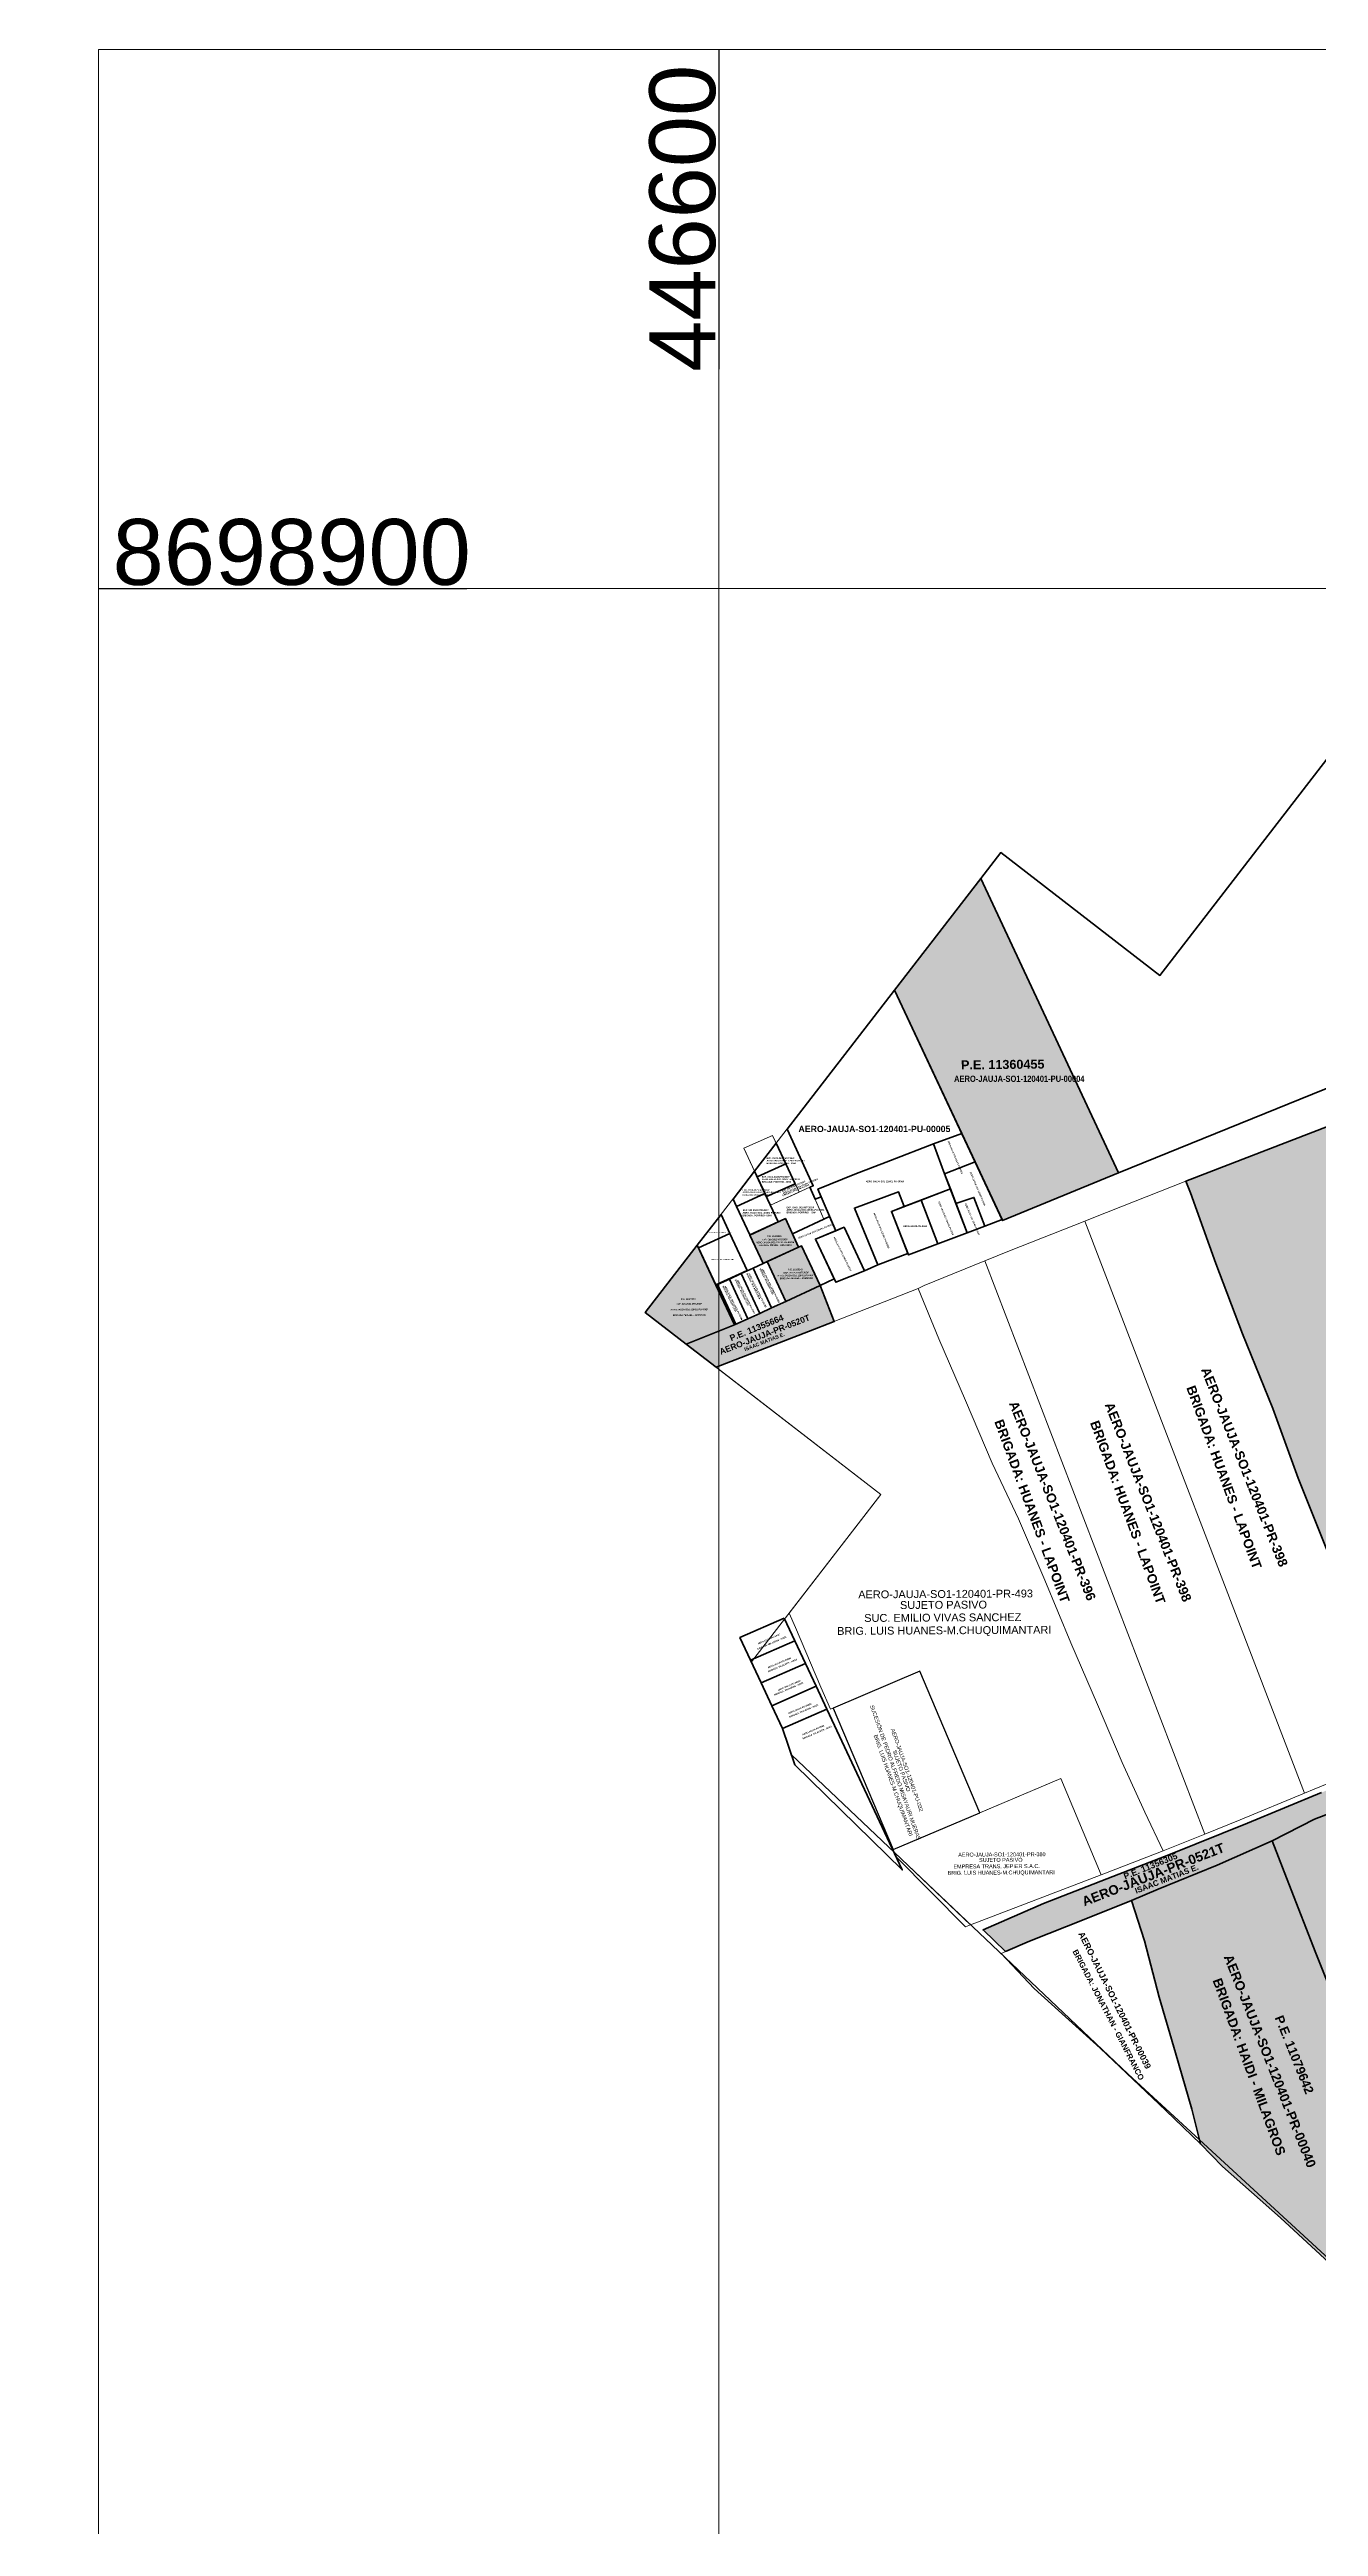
# Model space of a CAD drawing. Header units: metres. Extents: x 0 to 452779, y 0 to 8699072.
# Drawn here: x 446387 to 446791, y 8698282 to 8699072 of the extents above; entities that cross this region are included whole.
import ezdxf
from ezdxf.enums import TextEntityAlignment as Align

# ---------------------------------------------------------------- set-up
doc = ezdxf.new("R2010")
doc.units = ezdxf.units.M
doc.header["$MEASUREMENT"] = 0
for name, color, linetype, lineweight in [('CBC-INTEREST-JAUJA', 150, 'Continuous', 30), ('GRILLA', 8, 'Continuous', 0), ('MANZANAS', 2, 'Continuous', 5), ('PREDIOS INSCRITOS A FAVOR DEL MTC', 30, 'Continuous', 70)]:
    doc.layers.add(name, color=color, linetype=linetype, lineweight=lineweight)
for name, color, linetype in [('CODIGO', 7, 'Continuous'), ('COORD', 7, 'Continuous'), ('EXPEDIENTE', 150, 'Continuous'), ('PARA INGRESAR A SUNARP', 210, 'Continuous'), ('PARTIDA ELECTRONICA', 30, 'Continuous'), ('PERIMETRICO PMD', 5, 'Continuous'), ('PREDIO ADQUIRIDO ( CON RM)', 3, 'Continuous'), ('PREDIOS CON RM', 7, 'Continuous')]:
    doc.layers.add(name, color=color, linetype=linetype)
doc.layers.add('PREDIO DEFINIDO ( EN PROCESO)', color=7, linetype='Continuous', true_color=0xe0e000)
doc.layers.add('PREDIOS NANCY B', color=7, linetype='Continuous', lineweight=9, true_color=0xcd8966)
doc.styles.add('SANSSERIFBOLD', font='sasb____.pfb')
doc.styles.get("Standard").update_dxf_attribs({"font": 'arial.ttf'})
doc.dimstyles.get("Standard").update_dxf_attribs({"dimtxt": 0.18, "dimasz": 0.18, "dimexe": 0.18, "dimexo": 0.0625, "dimgap": 0.09, "dimtad": 0, "dimtih": 1, "dimtoh": 1, "dimdec": 4, "dimzin": 0, "dimdsep": 46, "dimtxsty": 'Standard', "dimcen": 0.09, "dimadec": 0, "dimazin": 0, "dimtfac": 1, "dimtdec": 4, "dimtofl": 0, "dimtmove": 0, "dimatfit": 3, "dimfxl": 1, "dimtolj": 1, "dimtzin": 0, "dimarcsym": 0})

# ---------------------------------------------------------------- blocks, each defined once
blk = doc.blocks.new('*D2')
at = {"layer": 'COORD', "color": 0, "lineweight": -2, "transparency": 16777216}
blk.add_line((446600, 8699071.75), (446600, 8698969.94), dxfattribs=at)
at = {"layer": 'Defpoints', "color": 0, "transparency": 16777216}
for p in [(446600, 8699071.81), (446600, 8699066.81), (0, 0)]:
    blk.add_point(p, dxfattribs=at)
at = {"layer": 'COORD', "color": 0, "transparency": 16777216, "insert": (446588.53, 8699018), "char_height": 21, "attachment_point": 5, "rotation": 90}
blk.add_mtext('\\A1;446600', dxfattribs=at)
blk = doc.blocks.new('*D4')
at = {"layer": 'COORD', "color": 0, "lineweight": -2, "transparency": 16777216}
blk.add_line((447300, 8699071.75), (447300, 8698969.94), dxfattribs=at)
at = {"layer": 'Defpoints', "color": 0, "transparency": 16777216}
for p in [(447300, 8699071.81), (447300, 8699066.81), (0, 0)]:
    blk.add_point(p, dxfattribs=at)
at = {"layer": 'COORD', "color": 0, "transparency": 16777216, "insert": (447288.52, 8699018), "char_height": 21, "attachment_point": 5, "rotation": 90}
blk.add_mtext('\\A1;447300', dxfattribs=at)
blk = doc.blocks.new('*D6')
at = {"layer": 'COORD', "color": 0, "lineweight": -2, "transparency": 16777216}
blk.add_line((448000, 8699071.75), (448000, 8698969.94), dxfattribs=at)
at = {"layer": 'Defpoints', "color": 0, "transparency": 16777216}
for p in [(448000, 8699071.81), (448000, 8699066.81), (0, 0)]:
    blk.add_point(p, dxfattribs=at)
at = {"layer": 'COORD', "color": 0, "transparency": 16777216, "insert": (447988.53, 8699018), "char_height": 21, "attachment_point": 5, "rotation": 90}
blk.add_mtext('\\A1;448000', dxfattribs=at)
blk = doc.blocks.new('*D8')
at = {"layer": 'COORD', "color": 0, "lineweight": -2, "transparency": 16777216}
blk.add_line((448700, 8699071.75), (448700, 8698969.94), dxfattribs=at)
at = {"layer": 'Defpoints', "color": 0, "transparency": 16777216}
for p in [(448700, 8699071.81), (448700, 8699066.81), (0, 0)]:
    blk.add_point(p, dxfattribs=at)
at = {"layer": 'COORD', "color": 0, "transparency": 16777216, "insert": (448688.53, 8699018), "char_height": 21, "attachment_point": 5, "rotation": 90}
blk.add_mtext('\\A1;448700', dxfattribs=at)
blk = doc.blocks.new('*D10')
at = {"layer": 'COORD', "color": 0, "lineweight": -2, "transparency": 16777216}
blk.add_line((449400, 8699071.75), (449400, 8698969.94), dxfattribs=at)
at = {"layer": 'Defpoints', "color": 0, "transparency": 16777216}
for p in [(449400, 8699071.81), (449400, 8699066.81), (0, 0)]:
    blk.add_point(p, dxfattribs=at)
at = {"layer": 'COORD', "color": 0, "transparency": 16777216, "insert": (449388.53, 8699018), "char_height": 21, "attachment_point": 5, "rotation": 90}
blk.add_mtext('\\A1;449400', dxfattribs=at)
blk = doc.blocks.new('*D12')
at = {"layer": 'COORD', "color": 0, "lineweight": -2, "transparency": 16777216}
blk.add_line((450100, 8699071.75), (450100, 8698969.94), dxfattribs=at)
at = {"layer": 'Defpoints', "color": 0, "transparency": 16777216}
for p in [(450100, 8699071.81), (450100, 8699066.81), (0, 0)]:
    blk.add_point(p, dxfattribs=at)
at = {"layer": 'COORD', "color": 0, "transparency": 16777216, "insert": (450088.53, 8699018), "char_height": 21, "attachment_point": 5, "rotation": 90}
blk.add_mtext('\\A1;450100', dxfattribs=at)
blk = doc.blocks.new('*D21')
at = {"layer": 'COORD', "color": 0, "lineweight": -2, "transparency": 16777216}
blk.add_line((446402.38, 8698900), (446519.68, 8698900), dxfattribs=at)
at = {"layer": 'Defpoints', "color": 0, "transparency": 16777216}
for p in [(446402.31, 8698900), (446407.31, 8698900), (0, 0)]:
    blk.add_point(p, dxfattribs=at)
at = {"layer": 'COORD', "color": 0, "transparency": 16777216, "insert": (446463.87, 8698911.47), "char_height": 21, "attachment_point": 5}
blk.add_mtext('\\A1;8698900', dxfattribs=at)
blk = doc.blocks.new('*D22')
at = {"layer": 'COORD', "color": 0, "lineweight": -2, "transparency": 16777216}
blk.add_line((450402.14, 8698900), (450284.84, 8698900), dxfattribs=at)
at = {"layer": 'Defpoints', "color": 0, "transparency": 16777216}
for p in [(450397.2, 8698900), (450402.2, 8698900), (0, 0)]:
    blk.add_point(p, dxfattribs=at)
at = {"layer": 'COORD', "color": 0, "transparency": 16777216, "insert": (450340.64, 8698911.47), "char_height": 21, "attachment_point": 5}
blk.add_mtext('\\A1;8698900', dxfattribs=at)

msp = doc.modelspace()

# ---------------------------------------------------------------- hatches: boundary and pattern name
at = {"layer": 'PREDIOS INSCRITOS A FAVOR DEL MTC', "transparency": 33554559}
h = msp.add_hatch(color=256, dxfattribs=at)
h.dxf.hatch_style = 1
h.paths.add_polyline_path([(446656.05, 8698771.91), (446690.48, 8698698.42), (446727.47, 8698713.66), (446683.53, 8698807.46)])
h = msp.add_hatch(color=256, dxfattribs=at)
h.dxf.hatch_style = 1
h.paths.add_polyline_path([(446914.82, 8698565.87), (446900.71, 8698560.39), (446888.09, 8698556.01), (446867.77, 8698548.59), (446860.26, 8698566.47), (446852.18, 8698585.12), (446844.03, 8698604.27), (446837.15, 8698622.03), (446830.65, 8698638.52), (446824.03, 8698657.04), (446817.15, 8698674.1), (446810.4, 8698691.1), (446803.65, 8698707.97), (446796.97, 8698725.28), (446795.42, 8698728.96), (446810.94, 8698735.74), (446824.06, 8698741.07), (446841.75, 8698747.73), (446849.58, 8698729.91), (446856.46, 8698712.6), (446862.89, 8698694.53), (446870.02, 8698676.84), (446877.09, 8698660.54), (446883.97, 8698643.1), (446890.53, 8698626.42), (446897.28, 8698610.18), (446903.08, 8698594.13), (446909.64, 8698578.34)])
h.paths.add_polyline_path([(446867.77, 8698548.59), (446850.67, 8698542.18), (446833.96, 8698535.22), (446820.36, 8698529.64), (446810.93, 8698549.46), (446802.25, 8698571.05), (446793.8, 8698593.42), (446784.72, 8698616.27), (446776.66, 8698638.49), (446766.95, 8698662.36), (446758.42, 8698684.73), (446750.44, 8698707.26), (446748.91, 8698711), (446795.42, 8698728.96), (446796.97, 8698725.28), (446803.65, 8698707.97), (446810.4, 8698691.1), (446817.15, 8698674.1), (446824.03, 8698657.04), (446830.65, 8698638.52), (446837.15, 8698622.03), (446844.03, 8698604.27), (446852.18, 8698585.12), (446860.26, 8698566.47)])
h = msp.add_hatch(color=256, dxfattribs=at)
h.dxf.hatch_style = 1
h.paths.add_polyline_path([(446605.06, 8698665.17), (446589.65, 8698659), (446576.59, 8698669.1), (446593.17, 8698690.55), (446599.12, 8698677.85)])
h.paths.add_polyline_path([(446615.49, 8698685.33), (446626.37, 8698690.4), (446632.29, 8698677.71), (446621.41, 8698672.64)])
h.paths.add_polyline_path([(446609.91, 8698693.75), (446621.23, 8698699.04), (446625.46, 8698689.97), (446614.13, 8698684.69)])
h = msp.add_hatch(color=256, dxfattribs=at)
h.dxf.hatch_style = 1
h.paths.add_polyline_path([(446589.65, 8698659), (446599.17, 8698651.64), (446628.65, 8698663.03), (446636.8, 8698666.24), (446632.29, 8698677.71), (446621.41, 8698672.64), (446616.87, 8698670.55), (446616.86, 8698670.56), (446613.08, 8698668.83), (446609.29, 8698667.11), (446605.06, 8698665.17)])
h = msp.add_hatch(color=256, dxfattribs=at)
h.dxf.hatch_style = 1
h.paths.add_polyline_path([(446684.25, 8698472.24), (446691.45, 8698465.41), (446699.06, 8698468.67), (446716.97, 8698475.75), (446731.56, 8698481.67), (446740.08, 8698485.21), (446758.87, 8698492.94), (446776.45, 8698500.67), (446789.94, 8698507.56), (446802.13, 8698512.23), (446823.13, 8698521.1), (446838.28, 8698526.48), (446855.94, 8698532.82), (446871.15, 8698538.58), (446886.22, 8698543.73), (446902.36, 8698549.43), (446921, 8698556.71), (446969.55, 8698577.32), (447019.89, 8698597.94), (447050.65, 8698610.89), (447079.02, 8698622.87), (447103.03, 8698633.39), (447098.33, 8698637.03), (447082.07, 8698629.11), (447062.91, 8698620.45), (447043.86, 8698611.79), (447026.22, 8698603.47), (447003.57, 8698595.25), (446978.31, 8698586.03), (446953.38, 8698577.47), (446931.06, 8698569.58), (446917.12, 8698564.8), (446903.07, 8698559.36), (446890.44, 8698554.91), (446870.08, 8698547.47), (446852.99, 8698541.13), (446836.33, 8698534.14), (446822.72, 8698528.59), (446792.12, 8698516.04), (446768.61, 8698506.27), (446744, 8698496.38), (446725.6, 8698489.27), (446703.5, 8698480.72)])
h = msp.add_hatch(color=256, dxfattribs=at)
h.dxf.hatch_style = 1
h.paths.add_polyline_path([(447202.07, 8698347.56), (447206.75, 8698335.57), (447210.17, 8698323.15), (447213.79, 8698311.18), (447218.36, 8698299.71), (447222.03, 8698287.29), (447225.9, 8698275.27), (447229.72, 8698263.35), (447233.09, 8698253.68), (447231.31, 8698250.9), (447231.25, 8698248.95), (447233.53, 8698238.57), (447236.48, 8698222.1), (447239.43, 8698205.21), (447242.5, 8698188.26), (447246.12, 8698171.06), (447249.56, 8698154.41), (447252.94, 8698137.4), (447255.89, 8698120.08), (447259.02, 8698103.86), (447262.34, 8698087.45), (447263.55, 8698081.06), (447263.92, 8698074.97), (447263.67, 8698073.94), (447261.85, 8698072.78), (447259.29, 8698072.42), (447251.11, 8698071.17), (447227.41, 8698070.71), (447203.1, 8698070.62), (447179.22, 8698070.47), (447154.56, 8698070.07), (447144.03, 8698070.01), (447130.75, 8698069.28), (447123.62, 8698074.8), (447114.52, 8698083.28), (447098.12, 8698098.35), (447081.6, 8698112.26), (447065.26, 8698126.47), (447049.41, 8698140.99), (447033.62, 8698155.57), (447017.65, 8698168.93), (447002.04, 8698182.96), (446986.62, 8698196.93), (446970.1, 8698211.14), (446953.76, 8698225.11), (446937.85, 8698239.51), (446928.3, 8698247.73), (446924.65, 8698252.23), (446924.46, 8698252.96), (446924.89, 8698253.45), (446925.74, 8698254), (446928.66, 8698254.66), (446939.28, 8698257.13), (446960.3, 8698263.31), (446979.19, 8698269.98), (446995.95, 8698275), (447005.32, 8698278.77), (447021.29, 8698283.55), (447031.81, 8698287.51), (447043.04, 8698293.38), (447060.53, 8698300.05), (447078.81, 8698306.59), (447091.04, 8698310.12), (447104.82, 8698314.9), (447124.63, 8698322.6), (447143.64, 8698328.54), (447156.95, 8698333.77), (447170.31, 8698337.88), (447189.9, 8698344.15)])
h.paths.add_polyline_path([(446920.73, 8698267.15), (446916.27, 8698265.33), (446910.49, 8698264.14), (446906.38, 8698264.14), (446903.69, 8698265.41), (446895.42, 8698273.56), (446876.63, 8698291.29), (446856.97, 8698308.39), (446849.69, 8698315.52), (446845.22, 8698328.34), (446837.27, 8698347.42), (446829.55, 8698366.81), (446821.91, 8698385.65), (446814.43, 8698405.04), (446806.72, 8698424.2), (446798.53, 8698444.39), (446790.34, 8698464.89), (446781.75, 8698486.9), (446776.45, 8698500.67), (446789.94, 8698507.56), (446802.13, 8698512.23), (446823.13, 8698521.1), (446828.31, 8698506.3), (446836.66, 8698485.72), (446844.38, 8698464.98), (446852.73, 8698444.08), (446860.6, 8698423.18), (446868.63, 8698402.28), (446877.29, 8698380.51), (446886.19, 8698358.11), (446894.46, 8698335.94), (446904.15, 8698312.98), (446912.89, 8698290.18)])
h.paths.add_polyline_path([(446849.69, 8698315.52), (446831.78, 8698331.65), (446815.19, 8698347.1), (446797.36, 8698363.59), (446779.03, 8698380.43), (446760.63, 8698396.78), (446753.54, 8698404.02), (446750.79, 8698415.08), (446745.61, 8698433.03), (446740.43, 8698450.84), (446735.73, 8698468.79), (446731.56, 8698481.67), (446740.08, 8698485.21), (446758.87, 8698492.94), (446776.45, 8698500.67), (446781.75, 8698486.9), (446790.34, 8698464.89), (446798.53, 8698444.39), (446806.72, 8698424.2), (446814.43, 8698405.04), (446821.91, 8698385.65), (446829.55, 8698366.81), (446837.27, 8698347.42), (446845.22, 8698328.34)])
h.paths.add_polyline_path([(447283.81, 8698489.04), (447287.39, 8698490.91), (447320.39, 8698465.4), (447336, 8698401), (447337.42, 8698399.85), (447323.39, 8698393.64), (447297.08, 8698458.11)])
h.paths.add_polyline_path([(447224.57, 8698464.51), (447230.89, 8698450.68), (447233.87, 8698442.73), (447238.12, 8698431.52), (447242.28, 8698421), (447246.44, 8698410.9), (447250.46, 8698400.89), (447254.71, 8698391.34), (447258.82, 8698381.01), (447261.74, 8698371.47), (447267.51, 8698373.43), (447276.61, 8698377.19), (447269.38, 8698395.25), (447262.01, 8698412.49), (447255.3, 8698428.76), (447248.23, 8698445.09), (447241.92, 8698461.42), (447237.86, 8698470.83), (447229.12, 8698466.95)])
h.paths.add_polyline_path([(447201.95, 8698357.31), (447197.31, 8698356.51), (447192.37, 8698369.98), (447186.59, 8698384.51), (447180.86, 8698398.88), (447175.45, 8698412.46), (447170.2, 8698425.93), (447165.53, 8698437.4), (447169.99, 8698439.31), (447178.44, 8698442.9), (447187.6, 8698447.41), (447190.4, 8698440.79), (447195.38, 8698428.62), (447200.13, 8698416.95), (447204.75, 8698405.28), (447209.46, 8698393.48), (447214.12, 8698381.54), (447218.83, 8698369.51), (447221.65, 8698362.21), (447212.46, 8698359.79), (447207.44, 8698357.89)])

# ---------------------------------------------------------------- linework, layer by layer
at = {"layer": 'GRILLA'}
for p, q in [((446600, 8695777.51), (446600, 8699071.81)), ((446402.31, 8698900), (450402.2, 8698900))]:
    msp.add_line(p, q, dxfattribs=at)
for points in [[(446402.31, 8699071.81), (450402.2, 8699071.81), (450402.2, 8695777.51), (446402.31, 8695777.51)], [(446402.31, 8695777.51), (450402.2, 8695777.51), (450402.2, 8699071.81), (446402.31, 8699071.81)]]:
    msp.add_lwpolyline(points, close=True, dxfattribs=at)
at = {"layer": 'MANZANAS', "color": 2}
msp.add_lwpolyline([(446615.49, 8698685.33), (446621.41, 8698672.64)], dxfattribs=at)
at = {"layer": 'PARA INGRESAR A SUNARP', "lineweight": 35}
for points in [[(446683.53, 8698807.46), (446727.47, 8698713.66), (446905.61, 8698785.97), (446806.82, 8698862.32), (446740.57, 8698776.6), (446689.93, 8698815.74), (446683.53, 8698807.46)], [(446631.61, 8698708.46), (446637.29, 8698695.18), (446639.97, 8698696.3), (446646.42, 8698682.42), (446650.72, 8698684.28), (446643.25, 8698702.4), (446657.33, 8698707.57), (446659.12, 8698702.9), (446659.12, 8698702.9), (446673.83, 8698708.55), (446671.97, 8698713.38), (446668.48, 8698722.91), (446654.77, 8698717.62), (446643.37, 8698713.2), (446631.61, 8698708.46)], [(446668.48, 8698722.91), (446677.46, 8698726.22), (446681.7, 8698717.16), (446671.97, 8698713.38), (446668.48, 8698722.91)], [(446611.43, 8698714.18), (446604.55, 8698705.27), (446605.65, 8698702.91), (446614.74, 8698707.07), (446611.43, 8698714.18)], [(446671.97, 8698713.38), (446675.62, 8698703.88), (446681.36, 8698705.82), (446684.83, 8698696.62), (446690.34, 8698698.74), (446681.7, 8698717.16), (446671.97, 8698713.38)], [(446643.25, 8698702.4), (446650.72, 8698684.28), (446660.3, 8698687.98), (446655.06, 8698701.34), (446659.12, 8698702.9), (446657.33, 8698707.57), (446643.25, 8698702.4)], [(446664.49, 8698704.96), (446669.87, 8698690.96), (446679.21, 8698694.55), (446673.83, 8698708.55), (446664.49, 8698704.96)], [(446675.62, 8698703.88), (446681.36, 8698705.82), (446684.83, 8698696.62), (446679.23, 8698694.47), (446675.62, 8698703.88)], [(446630.83, 8698692.5), (446639.97, 8698696.3), (446639.97, 8698696.3), (446646.42, 8698682.42), (446637.32, 8698678.75), (446630.83, 8698692.5)], [(446593.55, 8698689.74), (446599.06, 8698677.97), (446609.08, 8698682.51), (446603.57, 8698694.28), (446593.55, 8698689.74)]]:
    msp.add_lwpolyline(points, dxfattribs=at)
for points in [[(446654.77, 8698717.62), (446668.48, 8698722.91), (446677.46, 8698726.22), (446656.05, 8698771.91), (446621.76, 8698727.54), (446630.14, 8698709.53), (446629.09, 8698709.05), (446630.73, 8698705.24), (446632.65, 8698706.02), (446631.61, 8698708.46), (446643.37, 8698713.2)], [(446611.43, 8698714.18), (446618.32, 8698723.09), (446621.37, 8698716.54), (446612.25, 8698712.42)], [(446612.25, 8698712.42), (446621.37, 8698716.54), (446624.32, 8698710.19), (446615.21, 8698706.08)], [(446600.74, 8698700.34), (446593.17, 8698690.55), (446593.55, 8698689.74), (446603.57, 8698694.28)], [(446623.5, 8698694.17), (446635.36, 8698699.7), (446637.29, 8698695.18), (446630.83, 8698692.5), (446636.81, 8698679.84), (446632.29, 8698677.71), (446626.37, 8698690.4), (446625.46, 8698689.97)], [(446603.38, 8698679.79), (446599.57, 8698678.06), (446605.49, 8698665.37), (446609.29, 8698667.11)], [(446607.16, 8698681.52), (446603.38, 8698679.79), (446609.29, 8698667.11), (446613.08, 8698668.83)], [(446610.95, 8698683.24), (446607.16, 8698681.52), (446613.08, 8698668.83), (446616.86, 8698670.56)], [(446615.49, 8698685.33), (446614.13, 8698684.69), (446610.95, 8698683.24), (446616.87, 8698670.55), (446621.41, 8698672.64)], [(446620.84, 8698571.65), (446606.74, 8698565.47), (446610.14, 8698558.23), (446624.25, 8698564.41)], [(446624.25, 8698564.41), (446610.14, 8698558.23), (446613.55, 8698550.99), (446627.66, 8698557.17)], [(446631.06, 8698549.93), (446627.66, 8698557.17), (446613.55, 8698550.99), (446616.95, 8698543.75)], [(446634.47, 8698542.69), (446631.06, 8698549.93), (446616.95, 8698543.75), (446620.36, 8698536.51)], [(446634.47, 8698542.69), (446658.51, 8698491.4), (446624.24, 8698524.93), (446620.36, 8698536.51)]]:
    msp.add_lwpolyline(points, close=True, dxfattribs=at)
at = {"layer": 'PARA INGRESAR A SUNARP', "lineweight": 35, "elevation": 3369.18}
msp.add_lwpolyline([(446605.65, 8698702.91), (446609.87, 8698693.84), (446618.96, 8698698.01), (446614.74, 8698707.07), (446605.65, 8698702.91)], dxfattribs=at)
at = {"layer": 'PERIMETRICO PMD', "color": 5, "linetype": 'Continuous', "lineweight": 20, "ltscale": 20}
msp.add_lwpolyline([(446623.18, 8698528.1), (446620.36, 8698536.51), (446610.4, 8698557.69), (446651.66, 8698611.07), (446576.59, 8698669.1), (446689.93, 8698815.74), (446740.57, 8698776.6), (446806.82, 8698862.32), (449771.2, 8696571.26), (449775.99, 8696557.79), (449674.35, 8696425.76), (449839.54, 8696298.09), (449196.34, 8696510.01), (448340.95, 8697171.27), (448216.44, 8697007.84), (447797.34, 8697331.75), (447784.54, 8697358.86), (447883.43, 8697486.8), (447076.22, 8698110.71), (446956.09, 8698218.6), (446730.51, 8698426.22), (446623.18, 8698528.1)], dxfattribs=at)
at = {"layer": 'PREDIO ADQUIRIDO ( CON RM)', "color": 177, "lineweight": 20, "true_color": 0x293189}
for points in [[(446608.03, 8698721.49), (446617.15, 8698725.6), (446618.32, 8698723.09), (446611.43, 8698714.18)], [(446786.76, 8698515.89), (446789.79, 8698517.15), (446820.36, 8698529.64), (446810.94, 8698549.46), (446802.25, 8698571.05), (446793.79, 8698593.42), (446784.72, 8698616.27), (446776.65, 8698638.49), (446766.95, 8698662.36), (446758.41, 8698684.73), (446750.44, 8698707.26), (446748.9, 8698711), (446719.61, 8698699.4), (446716.69, 8698698.24)], [(446754.94, 8698502.8), (446766.24, 8698507.36), (446786.76, 8698515.89), (446716.69, 8698698.24), (446692.68, 8698688.74), (446684.8, 8698685.56)], [(446695.55, 8698603.3), (446687.18, 8698621.03), (446678.66, 8698641.04), (446670.12, 8698660.74), (446663.59, 8698676.79), (446628.65, 8698663.03), (446599.17, 8698651.64), (446651.66, 8698611.07), (446622.43, 8698573.26), (446624.47, 8698568.66), (446632.56, 8698549.65), (446635.63, 8698542.62), (446664.13, 8698554.71), (446683.26, 8698509.6), (446709.09, 8698520.55), (446721.89, 8698489.79), (446723.27, 8698490.31), (446741.63, 8698497.43), (446735.88, 8698509.77), (446728.58, 8698525.68), (446720.75, 8698544.12), (446712.23, 8698563.82), (446704, 8698583.77)], [(446721.89, 8698489.79), (446709.09, 8698520.55), (446655.64, 8698497.88), (446656.03, 8698496.91), (446680.3, 8698473.88)], [(446656.03, 8698496.91), (446656.63, 8698495.43), (446678.64, 8698473.25), (446680.3, 8698473.88)], [(446753.54, 8698404.02), (446742.53, 8698414.63), (446721.63, 8698434.56), (446700.58, 8698453.56), (446689.99, 8698464.78), (446699.06, 8698468.67), (446716.97, 8698475.75), (446731.56, 8698481.67), (446735.73, 8698468.79), (446740.43, 8698450.84), (446745.61, 8698433.03), (446750.79, 8698415.08)]]:
    msp.add_lwpolyline(points, close=True, dxfattribs=at)
for points in [[(446616.47, 8698703.36), (446616.47, 8698703.36), (446618.97, 8698697.98), (446621.23, 8698699.04), (446623.5, 8698694.17), (446633.49, 8698698.83), (446633.49, 8698698.83), (446629.09, 8698709.05), (446629.09, 8698709.05), (446616.47, 8698703.36)], [(446684.8, 8698685.56), (446754.94, 8698502.8), (446741.63, 8698497.43), (446735.88, 8698509.77), (446728.58, 8698525.68), (446720.75, 8698544.12), (446712.23, 8698563.82), (446704, 8698583.77), (446695.55, 8698603.3), (446687.18, 8698621.03), (446678.66, 8698641.04), (446670.12, 8698660.74), (446663.59, 8698676.79), (446665.52, 8698677.77), (446684.8, 8698685.56)]]:
    msp.add_lwpolyline(points, dxfattribs=at)
at = {"layer": 'PREDIO DEFINIDO ( EN PROCESO)', "color": 177, "lineweight": 20, "true_color": 0x293189}
msp.add_lwpolyline([(446608.03, 8698721.49), (446617.15, 8698725.6), (446621.37, 8698716.54), (446612.25, 8698712.42), (446608.03, 8698721.49)], dxfattribs=at)
at = {"layer": 'PREDIO DEFINIDO ( EN PROCESO)', "color": 177, "lineweight": 20, "true_color": 0x293189, "elevation": 3369.18}
msp.add_lwpolyline([(446605.65, 8698702.91), (446609.87, 8698693.84), (446618.96, 8698698.01), (446614.74, 8698707.07), (446605.65, 8698702.91)], dxfattribs=at)
msp.add_lwpolyline([(446624.32, 8698710.19), (446615.21, 8698706.08), (446616.47, 8698703.36), (446625.59, 8698707.47)], close=True, dxfattribs=at)
at = {"layer": 'PREDIO DEFINIDO ( EN PROCESO)', "color": 177, "linetype": 'Continuous', "lineweight": 50, "ltscale": 0.2, "true_color": 0x293189}
msp.add_lwpolyline([(446655.06, 8698701.34), (446664.49, 8698704.96), (446664.49, 8698704.96), (446669.87, 8698690.96), (446669.87, 8698690.96), (446660.5, 8698687.47), (446655.06, 8698701.34)], dxfattribs=at)
at = {"layer": 'PREDIO DEFINIDO ( EN PROCESO)', "color": 177, "true_color": 0x293189}
msp.add_lwpolyline([(446655.64, 8698497.88), (446683.26, 8698509.6), (446664.13, 8698554.71), (446636.51, 8698543)], close=True, dxfattribs=at)
at = {"layer": 'PREDIOS INSCRITOS A FAVOR DEL MTC', "lineweight": 60}
for points in [[(446656.05, 8698771.91), (446690.48, 8698698.42), (446727.47, 8698713.66), (446683.53, 8698807.46), (446656.05, 8698771.91)], [(446792.12, 8698516.04), (446768.61, 8698506.27), (446744, 8698496.38), (446725.6, 8698489.27), (446703.5, 8698480.72), (446684.25, 8698472.24), (446684.25, 8698472.24), (446691.45, 8698465.41), (446691.45, 8698465.41), (446699.06, 8698468.67), (446716.97, 8698475.75), (446731.56, 8698481.67), (446740.08, 8698485.21), (446758.87, 8698492.94), (446776.45, 8698500.67), (446789.94, 8698507.56), (446802.13, 8698512.23)], [(446798.53, 8698444.39), (446790.34, 8698464.89), (446781.75, 8698486.9), (446776.45, 8698500.67), (446789.94, 8698507.56), (446802.13, 8698512.23)]]:
    msp.add_lwpolyline(points, dxfattribs=at)
for points in [[(446867.77, 8698548.59), (446850.67, 8698542.18), (446833.96, 8698535.22), (446820.36, 8698529.64), (446810.93, 8698549.46), (446802.25, 8698571.05), (446793.8, 8698593.42), (446784.72, 8698616.27), (446776.66, 8698638.49), (446766.95, 8698662.36), (446758.42, 8698684.73), (446750.44, 8698707.26), (446748.91, 8698711), (446795.42, 8698728.96), (446796.97, 8698725.28), (446803.65, 8698707.97), (446810.4, 8698691.1), (446817.15, 8698674.1), (446824.03, 8698657.04), (446830.65, 8698638.52), (446837.15, 8698622.03), (446844.03, 8698604.27), (446852.18, 8698585.12), (446860.26, 8698566.47)], [(446609.91, 8698693.75), (446621.23, 8698699.04), (446625.46, 8698689.97), (446614.13, 8698684.69)], [(446605.06, 8698665.17), (446589.65, 8698659), (446576.59, 8698669.1), (446593.17, 8698690.55), (446599.12, 8698677.85)], [(446615.49, 8698685.33), (446626.37, 8698690.4), (446632.29, 8698677.71), (446621.41, 8698672.64)], [(446589.65, 8698659), (446599.17, 8698651.64), (446628.65, 8698663.03), (446636.8, 8698666.24), (446632.29, 8698677.71), (446621.41, 8698672.64), (446616.87, 8698670.55), (446616.86, 8698670.56), (446613.08, 8698668.83), (446609.29, 8698667.11), (446605.06, 8698665.17), (446589.65, 8698659)], [(446849.69, 8698315.52), (446831.78, 8698331.65), (446815.19, 8698347.1), (446797.36, 8698363.59), (446779.03, 8698380.43), (446760.63, 8698396.78), (446753.54, 8698404.02), (446750.79, 8698415.08), (446745.61, 8698433.03), (446740.43, 8698450.84), (446735.73, 8698468.79), (446731.56, 8698481.67), (446740.08, 8698485.21), (446758.87, 8698492.94), (446776.45, 8698500.67), (446781.75, 8698486.9), (446790.34, 8698464.89), (446798.53, 8698444.39), (446806.72, 8698424.2), (446814.43, 8698405.04), (446821.91, 8698385.65), (446829.55, 8698366.81), (446837.27, 8698347.42), (446845.22, 8698328.34)]]:
    msp.add_lwpolyline(points, close=True, dxfattribs=at)

# ---------------------------------------------------------------- texts
at = {"layer": 'CBC-INTEREST-JAUJA', "style": 'SANSSERIFBOLD'}
for s, height, p in [('AERO-JAUJA-PR-0520T', 1.9284, (446600.67, 8698655.63)), ('ISAAC MATIAS E. ', 1.157, (446608.39, 8698656.77)), ('AERO-JAUJA-PR-0521T', 3.0366, (446716.53, 8698479.75)), ('ISAAC MATIAS E. ', 1.8219, (446733.1, 8698483.78))]:
    msp.add_text(s, height=height, rotation=21.2474, dxfattribs=at).set_placement(p)
at = {"layer": 'CODIGO', "linetype": 'Continuous', "lineweight": 15, "ltscale": 0.2, "style": 'SANSSERIFBOLD'}
for s, height, width, p in [('AERO-JAUJA-SO1-120401-PU-00004', 2, 0.75, (446675.02, 8698742.65)), ('AERO-JAUJA-SO1-120401-PU-00385', 0.3, 0.8, (446596.83, 8698694.53))]:
    msp.add_text(s, height=height, dxfattribs=dict(at, width=width)).set_placement(p)
for s, height, p in [('AERO-JAUJA-SO1-120401-PU-00005', 2, (446625.41, 8698726.64)), ('AERO-JAUJA-SO1-120401-PU-00391', 0.3, (446597.53, 8698685.85))]:
    msp.add_text(s, height=height, dxfattribs=at).set_placement(p)
at = {"layer": 'CODIGO', "linetype": 'Continuous', "lineweight": 50, "ltscale": 0.2, "style": 'SANSSERIFBOLD', "width": 0.75}
for s, p in [('AERO-JAUJA-SO1-120401-PU-0006A', (446672.94, 8698723.73)), ('AERO-JAUJA-SO1-120401-PU-0007', (446678.45, 8698703.82))]:
    msp.add_text(s, height=0.5, rotation=293.07292, dxfattribs=at).set_placement(p)
at = {"layer": 'CODIGO', "lineweight": 20, "style": 'SANSSERIFBOLD'}
for s, p in [('AERO-JAUJA-SO1-120401-PU-00012', (446613.73, 8698711.34)), ('AERO-JAUJA-SO1-120401-PU-00013', (446615.25, 8698717.28)), ('AERO-JAUJA-SO1-120401-PU-00014', (446607.6, 8698707.17)), ('AERO-JAUJA-SO1-120401-PU-00015', (446607.6, 8698700.66)), ('AERO-JAUJA-SO1-120401-PU-00381', (446621.6, 8698701.59))]:
    msp.add_text(s, height=0.5, dxfattribs=at).set_placement(p)
at = {"layer": 'CODIGO', "color": 6, "linetype": 'Continuous', "lineweight": 20, "style": 'SANSSERIFBOLD'}
for p in [(446613.76, 8698710.5), (446615.28, 8698716.44), (446607.63, 8698706.33), (446607.57, 8698699.78), (446621.63, 8698700.75)]:
    msp.add_text('BRIGADA: PORFIRIO - ISHA', height=0.5, dxfattribs=at).set_placement(p)
at = {"layer": 'CODIGO', "color": 1, "linetype": 'Continuous', "lineweight": 0, "style": 'SANSSERIFBOLD'}
for s, rotation, p in [('AERO-JAUJA-SO1-120401-PU-00382', 22.52, (446626.09, 8698709.15)), ('AERO-JAUJA-SO1-120401-PU-00387', 296.50805, (446608.47, 8698674.04)), ('AERO-JAUJA-SO1-120401-PU-00388', 296.50805, (446612.1, 8698676.1)), ('AERO-JAUJA-SO1-120401-PU-00389', 296.50805, (446616.35, 8698677.57)), ('AERO-JAUJA-SO1-120401-PU-00386', 296.50805, (446604.5, 8698672.06))]:
    msp.add_text(s, height=0.5, rotation=rotation, dxfattribs=at).set_placement(p, align=Align.CENTER)
at = {"layer": 'CODIGO', "linetype": 'Continuous', "lineweight": 50, "ltscale": 0.2, "style": 'SANSSERIFBOLD'}
for s, p in [('AERO-JAUJA-SO1-120401-PU-0009A', (446646.87, 8698710.65)), ('AERO-JAUJA-PU-0008', (446658.81, 8698696.37))]:
    msp.add_text(s, height=0.5, dxfattribs=at).set_placement(p)
for s, rotation, p in [('AERO-JAUJA-SO1-120401-PU-0006', 293.07292, (446680.02, 8698713.81)), ('AERO-JAUJA-SO1-120401-PU-0009', 293.07292, (446669.88, 8698704.51)), ('AERO-JAUJA-SO1-120401-PU-0011', 21.90868, (446625.32, 8698692.55)), ('AERO-JAUJA-SO1-120401-PU-0009B', 292.59705, (446649.27, 8698700.8)), ('AERO-JAUJA-SO1-120401-PU-00010', 296.25651, (446636.52, 8698693.12))]:
    msp.add_text(s, height=0.5, rotation=rotation, dxfattribs=at).set_placement(p)
at = {"layer": 'CODIGO', "color": 6, "linetype": 'Continuous', "lineweight": 0, "style": 'SANSSERIFBOLD'}
for s, rotation, p in [('BRIGADA: ROLANDO LIDIA', 22.51568, (446624.7, 8698707.91)), ('BRIGADA: MICHEL - ARMANDO', 0.5, (446617.95, 8698690.33)), ('BRIGADA: ROLANDO LIDIA', 296.50373, (446607.14, 8698675.35)), ('BRIGADA: ROLANDO LIDIA', 296.50373, (446610.77, 8698677.4)), ('BRIGADA: ROLANDO LIDIA', 296.50373, (446615.02, 8698678.87)), ('BRIGADA: MICHEL - ARMANDO', 0.5, (446624.77, 8698679.77)), ('BRIGADA: ROLANDO LIDIA', 296.50373, (446603.17, 8698673.36)), ('BRIGADA: MICHEL - ARMANDO', 0.5, (446590.67, 8698668.03))]:
    msp.add_text(s, height=0.5, rotation=rotation, dxfattribs=at).set_placement(p, align=Align.CENTER)
at = {"layer": 'CODIGO', "color": 1, "lineweight": 0, "style": 'SANSSERIFBOLD'}
for s, p in [('AERO-JAUJA-SO1-120401-PU-00016', (446617.95, 8698691.22)), ('AERO-JAUJA-SO1-120401-PU-00017', (446624.77, 8698680.66)), ('AERO-JAUJA-SO1-120401-PU-00021', (446590.67, 8698669.81))]:
    msp.add_text(s, height=0.5, rotation=0.5, dxfattribs=at).set_placement(p, align=Align.CENTER)
at = {"layer": 'CODIGO', "color": 6, "linetype": 'Continuous', "lineweight": 20, "style": 'SANSSERIFBOLD'}
for s, height, rotation, p in [('BRIGADA: HUANES - LAPOINT', 3, 290.16833, (446759.69, 8698616.08)), ('BRIGADA: HUANES - LAPOINT', 3, 290.16833, (446698.48, 8698605.28)), ('BRIGADA: HUANES - LAPOINT', 3, 290.16833, (446729, 8698604.91)), ('BRIGADA: JONATHAN - GIANFRANCO', 1.8, 297.40737, (446723.41, 8698444.76)), ('BRIGADA: HAIDI - MILAGROS', 3, 290.16833, (446767.7, 8698428.1))]:
    msp.add_text(s, height=height, rotation=rotation, dxfattribs=at).set_placement(p, align=Align.CENTER)
at = {"layer": 'CODIGO', "color": 6, "style": 'SANSSERIFBOLD'}
for p in [(446617.03, 8698563.54), (446620.39, 8698556.34), (446622.39, 8698548.88), (446627.17, 8698541.84), (446631.44, 8698534.97)]:
    msp.add_text('BRIGADA: MILAGROS - HAIDI', height=0.5, rotation=22.9788, dxfattribs=at).set_placement(p, align=Align.CENTER)
at = {"layer": 'CODIGO', "color": 1, "style": 'SANSSERIFBOLD'}
for s, p in [('AERO-JAUJA-PU-00027', (446616.13, 8698564.79)), ('AERO-JAUJA-PU-00028', (446619.38, 8698557.17)), ('AERO-JAUJA-PU-00029', (446622.5, 8698549.95)), ('AERO-JAUJA-PU-00030', (446625.96, 8698542.6)), ('AERO-JAUJA-PU-0031', (446630.23, 8698535.72))]:
    msp.add_text(s, height=0.5, rotation=22.9788, dxfattribs=at).set_placement(p, align=Align.CENTER)
at = {"layer": 'EXPEDIENTE', "linetype": 'Continuous', "lineweight": 20, "style": 'SANSSERIFBOLD'}
for s, p in [('EXP. XXXX-2023-MTC/DDP', (446613.73, 8698712.1)), ('EXP. XXXX-2023-MTC/DDP', (446615.25, 8698718.04)), ('EXP. 1630-2021-MTC/DDP', (446607.59, 8698707.93)), ('EXP. XXXX-2023-MTC/DDP', (446621.59, 8698702.35)), ('EXP. 085-2022-MTC/DDP', (446607.71, 8698701.5))]:
    msp.add_text(s, height=0.5, dxfattribs=at).set_placement(p)
msp.add_text('EXP. 090-2022-MTC/DDP', height=0.5, rotation=23.38411, dxfattribs=at).set_placement((446620.25, 8698707.52))
at = {"layer": 'EXPEDIENTE', "lineweight": 0, "style": 'SANSSERIFBOLD'}
for s, p in [('EXP. 086-2022-MTC/DDP', (446617.9, 8698692.13)), ('EXP. 087-2022-MTC/DDP', (446624.72, 8698681.57)), ('EXP. 020-2022-MTC/DDP', (446590.57, 8698671.62))]:
    msp.add_text(s, height=0.5, rotation=0.5, dxfattribs=at).set_placement(p, align=Align.CENTER)
at = {"layer": 'PARTIDA ELECTRONICA', "lineweight": 0, "style": 'SANSSERIFBOLD'}
for s, height, rotation, p in [('P.E. 11360455', 2.8779, 0.58116, (446690.54, 8698746.76)), ('P.E. 11335083', 0.5, 0.5, (446617.74, 8698693.21)), ('P.E. 11335243', 0.5, 0.5, (446624.45, 8698682.56)), ('P.E. 11327890', 0.5, 0.5, (446590.27, 8698673.15)), ('P.E. 11355664', 1.9695, 21.82117, (446612.43, 8698663.33)), ('P.E. 11356305', 1.9695, 21.82117, (446737.99, 8698491.7)), ('P.E. 11079642', 2.8779, 291.98434, (446782.16, 8698431.94))]:
    msp.add_text(s, height=height, rotation=rotation, dxfattribs=at).set_placement(p, align=Align.CENTER)
at = {"layer": 'PREDIOS CON RM', "color": 1, "linetype": 'Continuous', "lineweight": 20, "style": 'SANSSERIFBOLD'}
for s, p in [('AERO-JAUJA-SO1-120401-PR-398', (446766.21, 8698619.31)), ('AERO-JAUJA-SO1-120401-PR-396', (446705, 8698608.52)), ('AERO-JAUJA-SO1-120401-PR-398', (446735.51, 8698608.14)), ('AERO-JAUJA-SO1-120401-PR-00040', (446774.33, 8698429.89))]:
    msp.add_text(s, height=3, rotation=291.63458, dxfattribs=at).set_placement(p, align=Align.CENTER)
at = {"layer": 'PREDIOS CON RM', "color": 1, "lineweight": 20, "style": 'SANSSERIFBOLD'}
msp.add_text('AERO-JAUJA-SO1-120401-PR-00039', height=2, rotation=296.48196, dxfattribs=at).set_placement((446725.35, 8698449.36), align=Align.CENTER)
at = {"layer": 'PREDIOS NANCY B', "color": 4}
for s, height, rotation, p in [('AERO-JAUJA-SO1-120401-PR-493', 2.5, 0.32935, (446672.33, 8698578.12)), ('SUJETO PASIVO', 2.5, 0.32935, (446671.66, 8698574.66)), ('BRIG. LUIS HUANES-M.CHUQUIMANTARI', 2.5, 0.32935, (446671.9, 8698566.52)), ('SUC. EMILIO VIVAS SANCHEZ ', 2.5, 0.32935, (446671.9, 8698570.6)), ('SUCESIÓN DE PEDRO ALFREDO MISAYAURI MUERAS ', 1.25, 289.37606, (446655.81, 8698522.01)), ('BRIG. LUIS HUANES-M.CHUQUIMANTARI', 1.25, 289.37606, (446655.03, 8698518.12)), ('AERO-JAUJA-SO1-120401-PU-032', 1.25, 289.37606, (446659.44, 8698523.03)), ('SUJETO PASIVO', 1.25, 289.37606, (446657.69, 8698522.78)), ('BRIG. LUIS HUANES-M.CHUQUIMANTARI', 1.25, 0.32935, (446690.04, 8698489.92)), ('EMPRESA TRANS. JEPIER S.A.C.      ', 1.25, 0.32935, (446690.04, 8698491.93)), ('AERO-JAUJA-SO1-120401-PR-380', 1.25, 0.32935, (446690.26, 8698495.69)), ('SUJETO PASIVO', 1.25, 0.32935, (446689.92, 8698493.96))]:
    msp.add_text(s, height=height, rotation=rotation, dxfattribs=at).set_placement(p, align=Align.CENTER)

# ---------------------------------------------------------------- dimensions: what is measured, and where the dimension line sits
at = {"layer": 'COORD'}
for feature_location, offset, dtype, picture, middle in [((446600, 8699071.81), (0, -5), 1, '*D2', (446588.53, 8699018)), ((447300, 8699071.81), (0, -5), 1, '*D4', (447288.52, 8699018)), ((448000, 8699071.81), (0, -5), 1, '*D6', (447988.53, 8699018)), ((448700, 8699071.81), (0, -5), 1, '*D8', (448688.53, 8699018)), ((449400, 8699071.81), (0, -5), 1, '*D10', (449388.53, 8699018)), ((450100, 8699071.81), (0, -5), 1, '*D12', (450088.53, 8699018)), ((446402.31, 8698900), (5, 0), 0, '*D21', (446463.87, 8698911.47)), ((450402.2, 8698900), (-5, 0), 0, '*D22', (450340.64, 8698911.47))]:
    dim = msp.add_ordinate_dim(feature_location=feature_location, offset=offset, dtype=dtype, origin=(0, 0), dimstyle='Standard', override={"dimtxt": 21, "dimgap": 0.75, "dimtad": 1, "dimdec": 0}, dxfattribs=at)
    dim.commit()
    dim.dimension.update_dxf_attribs({"geometry": picture, "text_midpoint": middle})

doc.saveas('drawing.dxf')
